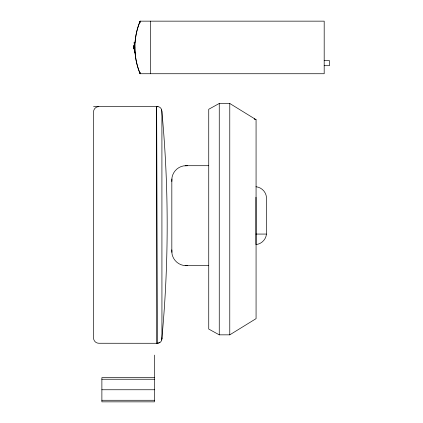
<?xml version="1.0" encoding="UTF-8"?>
<svg xmlns="http://www.w3.org/2000/svg" width="423" height="423" viewBox="0 0 423 423"><rect width="100%" height="100%" fill="white"/><g stroke="black" fill="none" stroke-linecap="round" stroke-linejoin="round"><path stroke-width="0.63" d="M171.828 249.84L172.045 254.07A14.461 14.461 0 0 0 183.381 265.401L187.606 265.618M139.627 23.725L140.14 21.15L324.187 21.15L324.187 73.734L140.14 73.734A68.357 68.23 78.7 0 1 135.08 52.579M229.774 334.842L256.068 318.646L256.068 119.672L229.774 103.476L219.257 103.476L208.74 109.261L208.74 329.062L219.257 334.842L229.774 334.842L229.774 103.476M133.774 45.716L134.297 45.695L134.398 48.666L133.874 48.682M134.303 45.784L133.774 45.684L133.88 48.92L134.403 48.878M133.784 45.954L134.308 45.938M133.79 46.165L134.313 46.144M134.324 46.403L133.795 46.324M133.805 46.715L134.334 46.699M133.816 47.048L134.345 47.032M133.832 47.418L134.355 47.402M134.355 47.461L134.879 47.392M133.842 47.746L134.366 47.73M133.853 48.037L134.377 48.016M134.387 48.27L133.858 48.248M133.864 48.508L134.392 48.486M134.403 48.798L133.88 48.92M134.715 42.379L135.032 51.934L134.509 51.987M134.477 51.009L134.53 52.716L135.059 52.695L135.032 51.966M324.187 60.589L329.443 60.589L329.443 65.702L324.187 65.702M93.557 106.628L156.658 106.628A5.256 5.256 0 0 1 158.017 106.808M185.11 165.705L208.639 165.705M255.963 234.067L266.479 234.067L266.479 197.255A11.833 11.833 0 0 0 255.963 186.739M185.11 265.618L208.639 265.618M154.464 377.66L101.88 377.66L101.88 401.85L154.464 401.85L154.464 355.103M101.88 379.241L154.464 379.241M101.88 389.757L154.464 389.757M101.88 400.274L154.464 400.274M187.606 165.705L183.381 165.922A14.461 14.461 0 0 0 172.045 177.258L171.828 181.483M161.872 111.201A5.256 5.256 0 0 1 161.914 111.889A1217.976 1217.976 0 0 1 161.914 337.998A6.44 5.256 45 0 1 157.414 343.28L98.813 343.254A5.256 5.256 0 0 1 93.557 337.998L93.557 111.889A5.256 5.256 0 0 1 98.813 106.628M254.789 119.392L256.068 119.672L254.255 118.874M134.525 52.547L135.778 53.631M139.886 72.444L140.14 73.734L140.14 72.418M134.445 50.041L134.477 51.072M134.207 42.935L134.186 42.205L134.53 52.716M134.234 43.712L134.255 44.288M161.94 338.754L161.909 111.889A6.44 5.192 -60.3 0 0 156.658 106.628L157.414 343.28M255.963 197.255L255.963 244.584A11.833 11.833 0 0 0 266.479 234.067M219.257 103.476L219.257 334.842M171.828 178.987L171.828 252.341M156.658 106.628L156.658 343.254A5.256 5.256 0 0 0 158.667 342.857M150.657 21.15L150.657 73.734M135.032 42.95A68.357 68.098 -78.7 0 1 140.14 21.15L140.14 22.467M161.734 339.357A5.256 5.256 0 0 1 161.517 340.007M159.857 342.17A5.256 5.256 0 0 1 159.286 342.551M161.914 337.998A5.256 5.256 0 0 1 161.872 338.686M161.517 109.874A5.256 5.256 0 0 1 161.734 110.525M140.14 73.734A68.357 68.357 0 0 1 140.14 21.15"/></g></svg>
